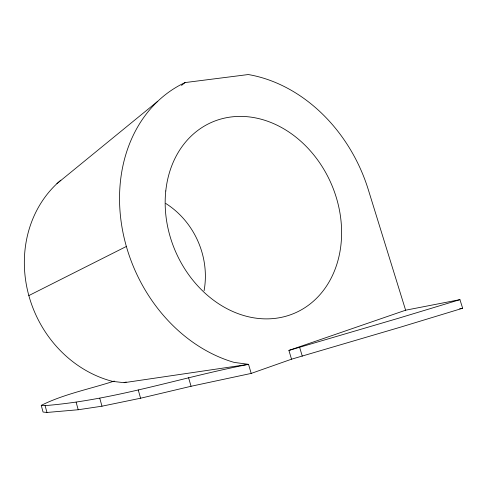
<?xml version="1.0" encoding="UTF-8"?>
<svg xmlns="http://www.w3.org/2000/svg" width="487" height="487" viewBox="0 0 487 487"><rect width="100%" height="100%" fill="white"/><g stroke="black" fill="none" stroke-linecap="round" stroke-linejoin="round"><path stroke-width="0.73" d="M56.918 183.66L157.77 101.266M181.505 85.438L185.042 82.577L248.285 74.541A151.153 123.607 66.5 0 1 368.306 189.693L405.622 310.201L459.941 299.645L462.65 308.241L400.691 327.1L291.524 359.199L251.201 373.413L191.05 386.276L140.579 398.226L101.978 406.195L78.206 409.75L46.971 412.459L43.057 412.039L41.237 405.367C64.199 393.934 89.967 389.058 114.262 381.053M28.836 295.579L126.364 246.452M291.524 359.199L288.913 350.421L405.622 310.201M60.838 180.178A114.981 103.22 66.5 0 0 28.264 293.418A114.981 103.22 66.5 0 0 112.4 381.351L124.069 382.691L126.224 381.985M459.941 299.645L398.007 318.388L288.913 350.421M41.237 405.367L45.096 405.61C114.354 400.077 180.628 377.528 248.534 364.337L251.201 373.413M459.655 308.788L462.65 308.241M124.069 382.691L247.786 364.446M248.534 364.337L234.107 362.389A151.153 123.607 66.5 0 1 122.146 228.111A151.153 123.607 66.5 0 1 185.042 82.577M299.651 347.377L302.275 356.161M188.585 377.711L191.05 386.276M138.241 389.953L140.579 398.226M99.768 398.275L101.978 406.195M76.118 402.201L78.206 409.75M45.096 405.61L46.971 412.459M165.805 203.493A79.217 71.023 66.5 0 1 204.083 290.709M165.781 190.965A104.041 84.896 66.5 0 0 288.194 315.558A104.041 84.896 66.5 0 0 306.183 146.392A104.041 84.896 66.5 0 0 165.781 190.965"/></g></svg>
